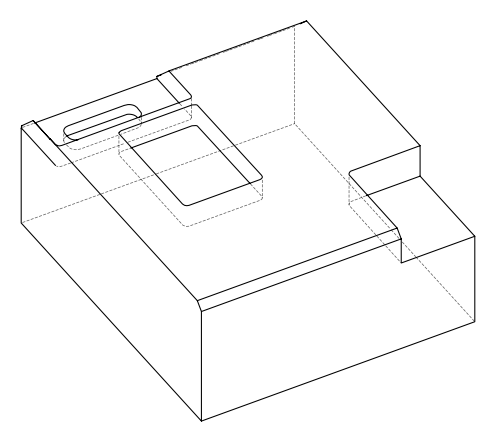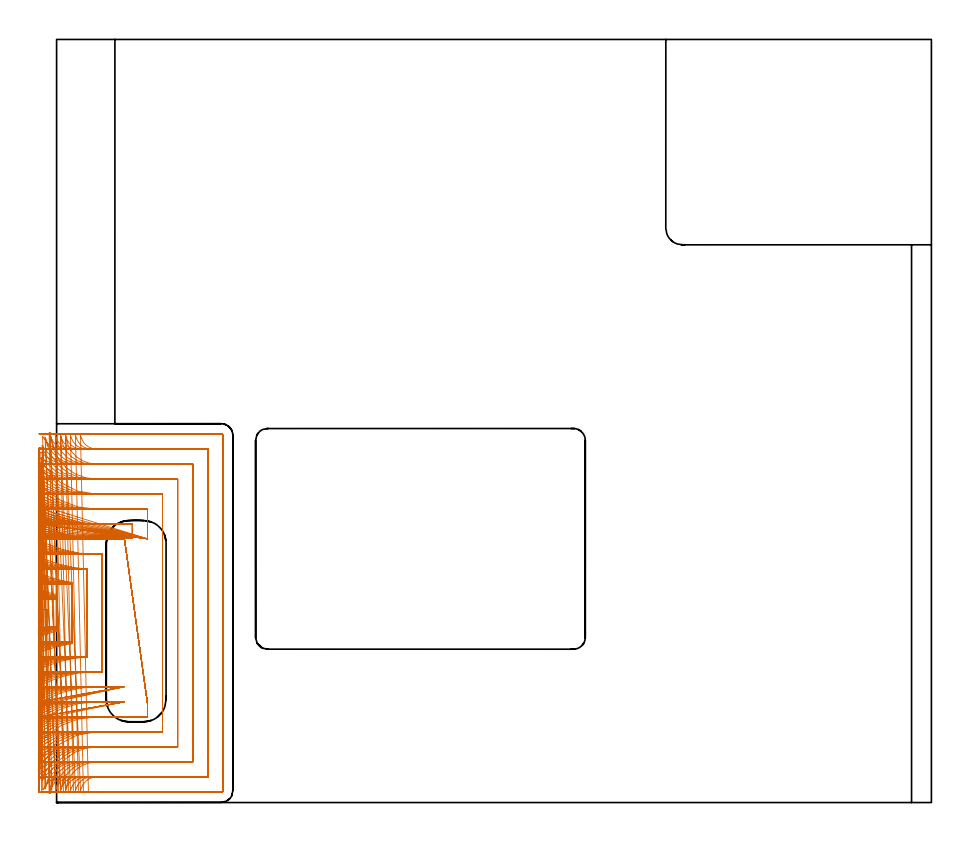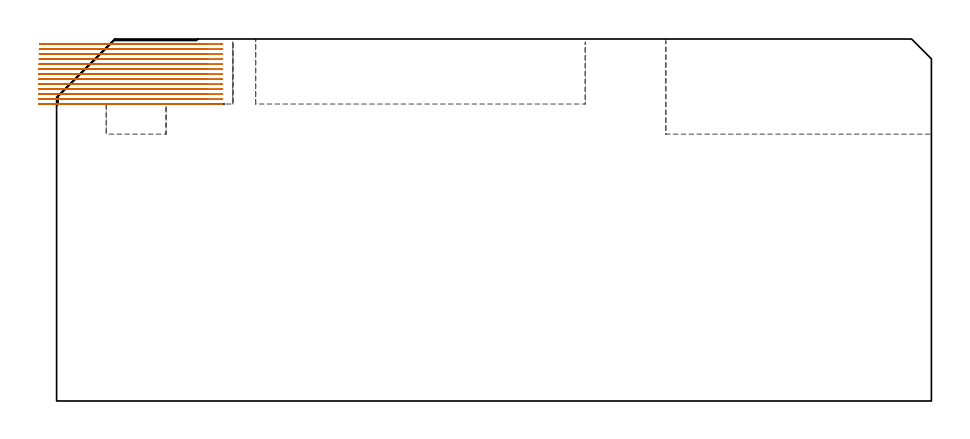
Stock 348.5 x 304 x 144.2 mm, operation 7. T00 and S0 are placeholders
(PLAN: 7 operations, 4 tool changes, 188.1 min)
(1 AREA_MILL | FG_CHAMFER_SURFACE | UGT0205_001 | 0.39 min | 2230 mm3)
(2 AREA_MILL_1 | FG_CHAMFER_SURFACE_1 | UGT0205_001 | 11.27 min | 43400 mm3)
(3 AREA_MILL_2 | FG_CHAMFER_SURFACE_2 | UGT0205_001 | 5.55 min | 7089 mm3)
(4 MILL_CORNER_NOTCH_RECTANGULAR | CORNER_NOTCH_RECTANGULAR | NXT0201_011 | Follow Part, ap 3, ae 75% | 32.56 min | 327506 mm3)
(5 MILL_RECTANGULAR_POCKET | POCKET_RECTANGULAR_STRAIGHT | NXT0201_009 | Follow Part, ap 2, ae 75% | 49.74 min | 298494 mm3)
(6 MILL_RECTANGULAR_POCKET_1 | POCKET_RECTANGULAR_STRAIGHT_1 | UGT0201_010 | Follow Part, ap 4, ae 75% | 3.94 min | 69637 mm3)
(7 MILL_SLOT | SLOT_PARTIAL_RECTANGULAR | NXT0201_009 | Follow Part, ap 2, ae 75% | 84.67 min | 221988 mm3)
(TOOL UGT0205_001 | Chamfer Mill 20 x 3 x 45 deg. | D20 FL50 Z2)
(TOOL NXT0201_011 | ENDMILL 12mm [2P460-1200-NA 1630] | D12 FL38 Z6)
(TOOL NXT0201_009 | ENDMILL 8mm [2P460-0800-NA 1630] | D8 FL26 Z6)
(TOOL UGT0201_010 | End Mill 16 mm | D16 FL22 Z2)
(OP 7 MILL_SLOT)
G17 G21 G94 G90
T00 M6
G54
G17 G0 G90 X-6.864 Y66.206 S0 M3
G43 Z154.2 H1
Z142.208
G94 G1 X-4. Y67.1 F250.
G2 X0.2 Y68.261 R66. F500.
G1 Y82.741
G2 X-4. Y83.902 R66.
G1 X-6.864 Y84.796 F250.
X-6.834 Y59.8
X-4. Y60.783
G2 X6.2 Y63.348 R60. F500.
G1 Y87.653
G2 X-4. Y90.219 R60.
G1 X-6.834 Y91.203 F250.
X-6.794 Y53.296
X-4. Y54.389
G2 X12.2 Y57.988 R54. F500.
G1 Y93.012
G2 X-4. Y96.613 R54.
G1 X-6.794 Y97.706 F250.
X-6.736 Y46.654
X-4. Y47.883
G2 X15.673 Y52.1 R48. F500.
G1 X18.2
Y98.9
X15.678
G2 X-4. Y103.119 R48.
G1 X-6.736 Y104.349 F250.
X-6.651 Y39.803
X-4. Y41.208
G2 X15.673 Y46.1 R42. F500.
G1 X23.8
X26.8 F250.
G0 Z154.2
X-6.512 Y32.61
Z142.208
G1 X-4. Y34.249
G2 X15.673 Y40.1 R36. F500.
G1 X23.914
X26.914 F250.
G0 Z154.2
X-6.265 Y24.782
Z142.208
G1 X-4. Y26.749
G2 X15.673 Y34.1 R30. F500.
G1 X36.2
Y36.442
Y39.442 F250.
X27.049 Y104.9 F500.
X24.049 F250.
X15.678 F500.
G2 X-4. Y109.795 R42.
G1 X-6.65 Y111.201 F250.
X30.2 Y105.3 F500.
Y108.3 F250.
Y110.9 F500.
X15.678
G2 X-4. Y116.754 R36.
G1 X-6.512 Y118.394 F250.
X36.2 Y105.057 F500.
Y108.057 F250.
Y116.9 F500.
X15.678
G2 X-4. Y124.256 R30.
G1 X-6.264 Y126.223 F250.
X-5.718 Y15.388
X-4. Y17.847
G2 X15.673 Y28.1 R24. F500.
G1 X42.2
Y122.9
X15.678
G2 X-4. Y133.161 R24.
G1 X-5.717 Y135.62 F250.
X-2.572 Y3.75 F500.
X-2.136 Y6.718 F250.
G2 X15.673 Y22.1 R18. F500.
G1 X48.2
Y128.9
X15.678
G2 X-2.131 Y144.286 R18.
G1 X-2.567 Y147.254 F250.
X3.59 Y4.621 F500.
X3.84 Y6.1 F250.
G2 X15.673 Y16.1 R12. F500.
G1 X54.2
Y134.9
X15.678
G2 X3.846 Y144.901 R12.
G1 X3.596 Y146.38 F250.
X9.516 Y4.686 F500.
X10.016 Y6.1 F250.
G2 X15.673 Y10.1 R6. F500.
G1 X60.2
Y140.9
X15.678
G2 X10.021 Y144.901 R6.
G1 X9.521 Y146.315 F250.
X12.673 Y4.1 F500.
X15.673 F250.
X65.6 F500.
G3 X66.2 Y4.7 R0.6
G1 Y146.3
G3 X65.6 Y146.9 R0.6
G1 X15.678
X12.678 F250.
G0 Z154.2
X-6.89 Y66.884
Z140.215
G1 X-4. Y67.688
G2 X0.2 Y68.709 R66. F500.
G1 Y82.292
G2 X-4. Y83.314 R66.
G1 X-6.89 Y84.117 F250.
X-6.867 Y60.552
X-4. Y61.436
G2 X6.2 Y63.632 R60. F500.
G1 Y87.369
G2 X-4. Y89.566 R60.
G1 X-6.867 Y90.45 F250.
X-6.835 Y54.141
X-4. Y55.124
G2 X12.2 Y58.08 R54. F500.
G1 Y92.92
G2 X-4. Y95.878 R54.
G1 X-6.835 Y96.861 F250.
X-6.789 Y47.62
X-4. Y48.725
G2 X13.68 Y52.1 R48. F500.
G1 X18.2
Y98.9
X13.685
G2 X-4. Y102.277 R48.
G1 X-6.789 Y103.382 F250.
X-6.721 Y40.935
X-4. Y42.197
G2 X13.68 Y46.1 R42. F500.
G1 X23.8
X26.8 F250.
G0 Z154.2
X-6.613 Y33.986
Z140.215
G1 X-4. Y35.459
G2 X13.68 Y40.1 R36. F500.
G1 X23.914
X26.914 F250.
G0 Z154.2
X-6.424 Y26.569
Z140.215
G1 X-4. Y28.337
G2 X13.68 Y34.1 R30. F500.
G1 X36.2
Y36.442
Y39.442 F250.
X27.048 Y104.9 F500.
X24.048 F250.
X13.685 F500.
G2 X-4. Y108.805 R42.
G1 X-6.721 Y110.068 F250.
X30.2 Y105.3 F500.
Y108.3 F250.
Y110.9 F500.
X13.685
G2 X-4. Y115.543 R36.
G1 X-6.613 Y117.017 F250.
X36.2 Y105.057 F500.
Y108.057 F250.
Y116.9 F500.
X13.685
G2 X-4. Y122.667 R30.
G1 X-6.423 Y124.436 F250.
X-6.029 Y18.12
X-4. Y20.33
G2 X13.68 Y28.1 R24. F500.
G1 X42.2
Y122.9
X13.685
G2 X-4. Y130.675 R24.
G1 X-6.028 Y132.886 F250.
X-4.493 Y5.759
X-3.732 Y8.661
G2 X13.68 Y22.1 R18. F500.
G1 X48.2
Y128.9
X13.685
G2 X-3.73 Y142.347 R18.
G1 X-4.488 Y145.249 F250.
X1.598 Y4.621 F500.
X1.848 Y6.1 F250.
G2 X13.68 Y16.1 R12. F500.
G1 X54.2
Y134.9
X13.685
G2 X1.853 Y144.901 R12.
G1 X1.603 Y146.38 F250.
X7.523 Y4.686 F500.
X8.023 Y6.1 F250.
G2 X13.68 Y10.1 R6. F500.
G1 X60.2
Y140.9
X13.685
G2 X8.028 Y144.901 R6.
G1 X7.528 Y146.315 F250.
X10.68 Y4.1 F500.
X13.68 F250.
X65.6 F500.
G3 X66.2 Y4.7 R0.6
G1 Y146.3
G3 X65.6 Y146.9 R0.6
G1 X13.685
X10.685 F250.
G0 Z154.2
X-6.914 Y67.494
Z138.223
G1 X-4. Y68.207
G2 X0.2 Y69.092 R66. F500.
G1 Y81.907
G2 X-4. Y82.791 R66.
G1 X-6.914 Y83.504 F250.
X-6.896 Y61.227
X-4. Y62.011
G2 X6.2 Y63.848 R60. F500.
G1 Y87.151
G2 X-4. Y88.987 R60.
G1 X-6.896 Y89.771 F250.
X-6.871 Y54.898
X-4. Y55.77
G2 X11.693 Y58.1 R54. F500.
G1 X12.2
Y92.9
X11.687
G2 X-4. Y95.229 R54.
G1 X-6.871 Y96.1 F250.
X-6.835 Y48.481
X-4. Y49.462
G2 X11.693 Y52.1 R48. F500.
G1 X18.2
Y98.9
X11.687
G2 X-4. Y101.536 R48.
G1 X-6.835 Y102.516 F250.
X-6.783 Y41.937
X-4. Y43.058
G2 X11.693 Y46.1 R42. F500.
G1 X23.8
X26.8 F250.
G0 Z154.2
X-6.7 Y35.192
Z138.223
G1 X-4. Y36.5
G2 X11.693 Y40.1 R36. F500.
G1 X23.914
X26.914 F250.
G0 Z154.2
X-6.557 Y28.099
Z138.223
G1 X-4. Y29.668
G2 X11.693 Y34.1 R30. F500.
G1 X36.2
Y36.442
Y39.442 F250.
X27.047 Y104.9 F500.
X24.047 F250.
X11.687 F500.
G2 X-4. Y107.939 R42.
G1 X-6.783 Y109.06 F250.
X30.2 Y105.3 F500.
Y108.3 F250.
Y110.9 F500.
X11.687
G2 X-4. Y114.497 R36.
G1 X-6.7 Y115.805 F250.
X36.2 Y105.057 F500.
Y108.057 F250.
Y116.9 F500.
X11.687
G2 X-4. Y121.328 R30.
G1 X-6.557 Y122.897 F250.
X-6.27 Y20.297
X-4. Y22.259
G2 X11.693 Y28.1 R24. F500.
G1 X42.2
Y122.9
X11.687
G2 X-4. Y128.736 R24.
G1 X-6.27 Y130.697 F250.
X-5.469 Y10.301
X-4. Y12.917
G2 X11.693 Y22.1 R18. F500.
G1 X48.2
Y128.9
X11.687
G2 X-4. Y138.072 R18.
G1 X-5.471 Y140.687 F250.
X-0.389 Y4.623 F500.
X-0.139 Y6.102 F250.
G2 X11.693 Y16.1 R12. F500.
G1 X54.2
Y134.9
X11.687
G2 X-0.145 Y144.899 R12.
G1 X-0.395 Y146.378 F250.
X5.536 Y4.686 F500.
X6.036 Y6.1 F250.
G2 X11.693 Y10.1 R6. F500.
G1 X60.2
Y140.9
X11.687
G2 X6.03 Y144.901 R6.
G1 X5.53 Y146.315 F250.
X8.693 Y4.1 F500.
X11.693 F250.
X65.6 F500.
G3 X66.2 Y4.7 R0.6
G1 Y146.3
G3 X65.6 Y146.9 R0.6
G1 X11.687
X8.687 F250.
G0 Z154.2
X-6.935 Y68.041
Z136.231
G1 X-4. Y68.664
G2 X0.2 Y69.413 R66. F500.
G1 Y81.587
G2 X-4. Y82.337 R66.
G1 X-6.935 Y82.96 F250.
X-6.921 Y61.832
X-4. Y62.516
G2 X6.2 Y63.998 R60. F500.
G1 Y87.002
G2 X-4. Y88.485 R60.
G1 X-6.921 Y89.17 F250.
X-6.902 Y55.574
X-4. Y56.335
G2 X9.695 Y58.1 R54. F500.
G1 X12.2
Y92.9
X9.7
G2 X-4. Y94.667 R54.
G1 X-6.902 Y95.428 F250.
X-6.875 Y49.249
X-4. Y50.105
G2 X9.695 Y52.1 R48. F500.
G1 X18.2
Y98.9
X9.7
G2 X-4. Y100.897 R48.
G1 X-6.875 Y101.753 F250.
X-6.836 Y42.826
X-4. Y43.805
G2 X9.695 Y46.1 R42. F500.
G1 X23.8
X26.8 F250.
G0 Z154.2
X-6.774 Y36.252
Z136.231
G1 X-4. Y37.394
G2 X9.695 Y40.1 R36. F500.
G1 X23.914
X26.914 F250.
G0 Z154.2
X-6.669 Y29.422
Z136.231
G1 X-4. Y30.792
G2 X9.695 Y34.1 R30. F500.
G1 X36.2
Y36.448
Y39.448 F250.
X27.047 Y104.9 F500.
X24.047 F250.
X9.7 F500.
G2 X-4. Y107.197 R42.
G1 X-6.836 Y108.176 F250.
X30.2 Y105.3 F500.
Y108.3 F250.
Y110.9 F500.
X9.7
G2 X-4. Y113.609 R36.
G1 X-6.774 Y114.75 F250.
X36.2 Y105.057 F500.
Y108.057 F250.
Y116.9 F500.
X9.7
G2 X-4. Y120.211 R30.
G1 X-6.669 Y121.581 F250.
X-6.464 Y22.098
X-4. Y23.809
G2 X9.695 Y28.1 R24. F500.
G1 X42.2
Y122.9
X9.7
G2 X-4. Y127.194 R24.
G1 X-6.463 Y128.907 F250.
X-5.947 Y13.499
X-4. Y15.782
G2 X9.695 Y22.1 R18. F500.
G1 X48.2
Y128.9
X9.7
G2 X-4. Y135.224 R18.
G1 X-5.946 Y137.508 F250.
X-2.669 Y3.722 F500.
X-2.031 Y6.654 F250.
G2 X9.695 Y16.1 R12. F500.
G1 X54.2
Y134.9
X9.7
G2 X-2.026 Y144.35 R12.
G1 X-2.664 Y147.281 F250.
X3.538 Y4.686 F500.
X4.038 Y6.1 F250.
G2 X9.695 Y10.1 R6. F500.
G1 X60.2
Y140.9
X9.7
G2 X4.042 Y144.901 R6.
G1 X3.543 Y146.315 F250.
X6.695 Y4.1 F500.
X9.695 F250.
X65.6 F500.
G3 X66.2 Y4.7 R0.6
G1 Y146.3
G3 X65.6 Y146.9 R0.6
G1 X9.7
X6.7 F250.
G0 Z154.2
X-6.952 Y68.521
Z134.238
G1 X-4. Y69.053
G2 X0.2 Y69.671 R66. F500.
G1 Y81.328
G2 X-4. Y81.947 R66.
G1 X-6.952 Y82.479 F250.
X-6.942 Y62.361
X-4. Y62.946
G2 X6.2 Y64.081 R60. F500.
G1 Y86.919
G2 X-4. Y88.053 R60.
G1 X-6.942 Y88.639 F250.
X-6.929 Y56.164
X-4. Y56.815
G2 X7.71 Y58.1 R54. F500.
G1 X12.2
Y92.9
X7.707
G2 X-4. Y94.184 R54.
G1 X-6.929 Y94.835 F250.
X-6.909 Y49.918
X-4. Y50.65
G2 X7.71 Y52.1 R48. F500.
G1 X18.2
Y98.9
X7.707
G2 X-4. Y100.35 R48.
G1 X-6.909 Y101.081 F250.
X-6.881 Y43.598
X-4. Y44.434
G2 X7.71 Y46.1 R42. F500.
G1 X23.8
X26.8 F250.
G0 Z154.2
X-6.837 Y37.166
Z134.238
G1 X-4. Y38.142
G2 X7.71 Y40.1 R36. F500.
G1 X23.915
X26.915 F250.
G0 Z154.2
X-6.762 Y30.549
Z134.238
G1 X-4. Y31.72
G2 X7.71 Y34.1 R30. F500.
G1 X36.2
Y36.448
Y39.448 F250.
X27.049 Y104.9 F500.
X24.049 F250.
X7.707 F500.
G2 X-4. Y106.565 R42.
G1 X-6.881 Y107.401 F250.
X30.2 Y105.3 F500.
Y108.3 F250.
Y110.9 F500.
X7.707
G2 X-4. Y112.857 R36.
G1 X-6.837 Y113.832 F250.
X36.2 Y105.057 F500.
Y108.057 F250.
Y116.9 F500.
X7.707
G2 X-4. Y119.279 R30.
G1 X-6.762 Y120.449 F250.
X-6.619 Y23.585
X-4. Y25.049
G2 X7.71 Y28.1 R24. F500.
G1 X42.2
Y122.9
X7.707
G2 X-4. Y125.949 R24.
G1 X-6.619 Y127.412 F250.
X-6.278 Y15.818
X-4. Y17.77
G2 X7.71 Y22.1 R18. F500.
G1 X48.2
Y128.9
X7.707
G2 X-4. Y133.227 R18.
G1 X-6.279 Y135.178 F250.
X-4.586 Y5.439
X-3.548 Y8.253
G2 X7.71 Y16.1 R12. F500.
G1 X54.2
Y134.9
X7.707
G2 X-3.55 Y142.744 R12.
G1 X-4.589 Y145.558 F250.
X1.553 Y4.686 F500.
X2.053 Y6.1 F250.
G2 X7.71 Y10.1 R6. F500.
G1 X60.2
Y140.9
X7.707
G2 X2.05 Y144.901 R6.
G1 X1.55 Y146.315 F250.
X4.71 Y4.1 F500.
X7.71 F250.
X65.6 F500.
G3 X66.2 Y4.7 R0.6
G1 Y146.3
G3 X65.6 Y146.9 R0.6
G1 X7.707
X4.707 F250.
G0 Z154.2
X-6.967 Y68.941
Z132.246
G1 X-4. Y69.383
G2 X0.2 Y69.871 R66. F500.
G1 Y81.13
G2 X-4. Y81.618 R66.
G1 X-6.967 Y82.059 F250.
X-6.96 Y62.824
X-4. Y63.31
G2 X6.2 Y64.1 R60. F500.
G1 Y86.9
X5.708
G2 X-4. Y87.691 R60.
G1 X-6.96 Y88.176 F250.
X-6.951 Y56.679
X-4. Y57.219
G2 X5.715 Y58.1 R54. F500.
G1 X12.2
Y92.9
X5.708
G2 X-4. Y93.78 R54.
G1 X-6.951 Y94.319 F250.
X-6.938 Y50.499
X-4. Y51.107
G2 X5.715 Y52.1 R48. F500.
G1 X18.2
Y98.9
X5.708
G2 X-4. Y99.892 R48.
G1 X-6.938 Y100.499 F250.
X-6.919 Y44.267
X-4. Y44.961
G2 X5.715 Y46.1 R42. F500.
G1 X23.8
X26.8 F250.
G0 Z154.2
X-6.889 Y37.955
Z132.246
G1 X-4. Y38.764
G2 X5.715 Y40.1 R36. F500.
G1 X23.915
X26.915 F250.
G0 Z154.2
X-6.838 Y31.512
Z132.246
G1 X-4. Y32.483
G2 X5.715 Y34.1 R30. F500.
G1 X36.2
Y36.442
Y39.442 F250.
X27.049 Y104.9 F500.
X24.049 F250.
X5.708 F500.
G2 X-4. Y106.037 R42.
G1 X-6.919 Y106.731 F250.
X30.2 Y105.3 F500.
Y108.3 F250.
Y110.9 F500.
X5.708
G2 X-4. Y112.234 R36.
G1 X-6.889 Y113.043 F250.
X36.2 Y105.057 F500.
Y108.057 F250.
Y116.9 F500.
X5.708
G2 X-4. Y118.514 R30.
G1 X-6.839 Y119.485 F250.
X-6.743 Y24.831
X-4. Y26.046
G2 X5.715 Y28.1 R24. F500.
G1 X42.2
Y122.9
X5.708
G2 X-4. Y124.951 R24.
G1 X-6.744 Y126.165 F250.
X-6.526 Y17.634
X-4. Y19.253
G2 X5.715 Y22.1 R18. F500.
G1 X48.2
Y128.9
X5.708
G2 X-4. Y131.742 R18.
G1 X-6.526 Y133.36 F250.
X-5.761 Y8.715
X-4. Y11.144
G2 X5.715 Y16.1 R12. F500.
G1 X54.2
Y134.9
X5.708
G2 X-4. Y139.846 R12.
G1 X-5.763 Y142.273 F250.
X-0.442 Y4.686 F500.
X0.058 Y6.1 F250.
G2 X5.715 Y10.1 R6. F500.
G1 X60.2
Y140.9
X5.708
G2 X0.051 Y144.901 R6.
G1 X-0.449 Y146.315 F250.
X2.715 Y4.1 F500.
X5.715 F250.
X65.6 F500.
G3 X66.2 Y4.7 R0.6
G1 Y146.3
G3 X65.6 Y146.9 R0.6
G1 X5.708
X2.708 F250.
G0 Z154.2
X-6.979 Y69.296
Z130.254
G1 X-4. Y69.647
G2 X0.2 Y70.006 R66. F500.
G1 Y80.994
G2 X-4. Y81.353 R66.
G1 X-6.979 Y81.704 F250.
X-6.975 Y63.215
X-4. Y63.601
G2 X3.722 Y64.1 R60. F500.
G1 X6.2
Y86.9
X3.72
G2 X-4. Y87.399 R60.
G1 X-6.975 Y87.785 F250.
X-6.969 Y57.116
X-4. Y57.545
G2 X3.722 Y58.1 R54. F500.
G1 X12.2
Y92.9
X3.72
G2 X-4. Y93.455 R54.
G1 X-6.969 Y93.884 F250.
X-6.961 Y50.992
X-4. Y51.475
G2 X3.722 Y52.1 R48. F500.
G1 X18.2
Y98.9
X3.72
G2 X-4. Y99.525 R48.
G1 X-6.961 Y100.007 F250.
X-6.949 Y44.833
X-4. Y45.384
G2 X3.722 Y46.1 R42. F500.
G1 X23.8
X26.8 F250.
X-6.93 Y38.619 F500.
X-4. Y39.262 F250.
G2 X3.722 Y40.1 R36. F500.
G1 X23.914
X26.914 F250.
G0 Z154.2
X-6.899 Y32.317
Z130.254
G1 X-4. Y33.089
G2 X3.722 Y34.1 R30. F500.
G1 X36.2
Y36.442
Y39.442 F250.
X27.049 Y104.9 F500.
X24.049 F250.
X3.72 F500.
G2 X-4. Y105.616 R42.
G1 X-6.949 Y106.167 F250.
X30.2 Y105.3 F500.
Y108.3 F250.
Y110.9 F500.
X3.72
G2 X-4. Y111.737 R36.
G1 X-6.93 Y112.381 F250.
X36.2 Y105.057 F500.
Y108.057 F250.
Y116.9 F500.
X3.72
G2 X-4. Y117.91 R30.
G1 X-6.899 Y118.682 F250.
X-6.84 Y25.859
X-4. Y26.824
G2 X3.722 Y28.1 R24. F500.
G1 X42.2
Y122.9
X3.72
G2 X-4. Y124.176 R24.
G1 X-6.841 Y125.141 F250.
X-6.71 Y19.073
X-4. Y20.36
G2 X3.722 Y22.1 R18. F500.
G1 X48.2
Y128.9
X3.72
G2 X-4. Y130.64 R18.
G1 X-6.71 Y131.926 F250.
X-6.296 Y11.355
X-4. Y13.286
G2 X3.722 Y16.1 R12. F500.
G1 X54.2
Y134.9
X3.72
G2 X-4. Y137.713 R12.
G1 X-6.297 Y139.643 F250.
X-2.978 Y3.754 F500.
X-1.776 Y6.503 F250.
G2 X3.722 Y10.1 R6. F500.
G1 X60.2
Y140.9
X3.72
G2 X-1.778 Y144.497 R6.
G1 X-2.979 Y147.246 F250.
X0.722 Y4.1 F500.
X3.722 F250.
X65.6 F500.
G3 X66.2 Y4.7 R0.6
G1 Y146.3
G3 X65.6 Y146.9 R0.6
G1 X3.72
X0.72 F250.
G0 Z154.2
X-6.991 Y69.665
Z128.261
G1 X-4. Y69.899
G2 X0.2 Y70.093 R66. F500.
G1 Y80.906
G2 X-4. Y81.094 R66.
G1 X-6.991 Y81.324 F250.
X-6.989 Y63.621
X-4. Y63.879
G2 X1.15 Y64.1 R60. F500.
G1 X6.2
Y86.9
X1.06
G2 X-4. Y87.114 R60.
G1 X-6.989 Y87.367 F250.
X-6.986 Y57.568
X-4. Y57.854
G2 X1.15 Y58.1 R54. F500.
G1 X12.2
Y92.9
X1.06
G2 X-4. Y93.138 R54.
G1 X-6.987 Y93.419 F250.
X-6.983 Y51.501
X-4. Y51.823
G2 X1.15 Y52.1 R48. F500.
G1 X18.2
Y98.9
X1.06
G2 X-4. Y99.167 R48.
G1 X-6.983 Y99.484 F250.
X-6.977 Y45.415
X-4. Y45.783
G2 X1.15 Y46.1 R42. F500.
G1 X23.8
X26.8 F250.
X-6.969 Y39.301 F500.
X-4. Y39.73 F250.
G2 X1.15 Y40.1 R36. F500.
G1 X23.914
X26.914 F250.
X-6.955 Y33.14 F500.
X-4. Y33.655 F250.
G2 X1.15 Y34.1 R30. F500.
G1 X36.2
Y36.442
Y39.442 F250.
X27.048 Y104.9 F500.
X24.048 F250.
X1.06 F500.
G2 X-4. Y105.206 R42.
G1 X-6.978 Y105.567 F250.
X30.2 Y105.3 F500.
Y108.3 F250.
Y110.9 F500.
X1.06
G2 X-4. Y111.257 R36.
G1 X-6.97 Y111.679 F250.
X36.2 Y105.057 F500.
Y108.057 F250.
Y116.9 F500.
X1.06
G2 X-4. Y117.33 R30.
G1 X-6.957 Y117.836 F250.
X-6.93 Y26.897
X-4. Y27.541
G2 X1.15 Y28.1 R24. F500.
G1 X42.2
Y122.9
X1.06
G2 X-4. Y123.439 R24.
G1 X-6.933 Y124.072 F250.
X-6.875 Y20.489
X-4. Y21.348
G2 X1.15 Y22.1 R18. F500.
G1 X48.2
Y128.9
X1.06
G2 X-4. Y129.626 R18.
G1 X-6.879 Y130.469 F250.
X-6.71 Y13.651
X-4. Y14.939
G2 X1.15 Y16.1 R12. F500.
G1 X54.2
Y134.9
X1.06
G2 X-4. Y136.019 R12.
G1 X-6.72 Y137.284 F250.
X-5.49 Y5.057
X-3.779 Y7.522
G2 X1.15 Y10.1 R6. F500.
G1 X60.2
Y140.9
X1.06
G2 X-3.828 Y143.42 R6.
G1 X-5.568 Y145.864 F250.
X-1.85 Y4.1 F500.
X1.15 F250.
X65.6 F500.
G3 X66.2 Y4.7 R0.6
G1 Y146.3
G3 X65.6 Y146.9 R0.6
G1 X1.06
X-1.94 F250.
G0 Z154.2
X-7. Y76.948
Z126.269
G1 X-4. Y76.907
G3 X-3.8 Y76.904 R70. F500.
G1 Y74.095
G3 X-4. Y74.092 R70.
G1 Y70.092
G2 X-2.949 Y70.1 R66.
G1 X0.2
Y80.9
X-3.028
G2 X-4. Y80.907 R66.
G1 X-7. Y80.951 F250.
Y64.038
X-4. Y64.091
G2 X-2.949 Y64.1 R60. F500.
G1 X6.2
Y86.9
X-3.028
G2 X-4. Y86.908 R60.
G1 X-7. Y86.956 F250.
X-6.999 Y58.031
X-4. Y58.09
G2 X-2.949 Y58.1 R54. F500.
G1 X12.2
Y92.9
X-3.028
G2 X-4. Y92.909 R54.
G1 X-7. Y92.963 F250.
X-6.999 Y52.023
X-4. Y52.088
G2 X-2.949 Y52.1 R48. F500.
G1 X18.2
Y98.9
X-3.028
G2 X-4. Y98.91 R48.
G1 X-6.999 Y98.971 F250.
Y46.012
X-4. Y46.087
G2 X-2.949 Y46.1 R42. F500.
G1 X23.8
X26.8 F250.
X-6.999 Y39.997 F500.
X-4. Y40.085 F250.
G2 X-2.949 Y40.1 R36. F500.
G1 X23.914
X26.914 F250.
X-6.998 Y33.976 F500.
X-4. Y34.082 F250.
G2 X-2.949 Y34.1 R30. F500.
G1 X36.2
Y36.448
Y39.448 F250.
X27.047 Y104.9 F500.
X24.047 F250.
X-3.028 F500.
G2 X-4. Y104.911 R42.
G1 X-6.999 Y104.981 F250.
X30.2 Y105.3 F500.
Y108.3 F250.
Y110.9 F500.
X-3.028
G2 X-4. Y110.913 R36.
G1 X-6.999 Y110.994 F250.
X36.2 Y105.057 F500.
Y108.057 F250.
Y116.9 F500.
X-3.028
G2 X-4. Y116.916 R30.
G1 X-6.998 Y117.013 F250.
X-6.997 Y27.946
X-4. Y28.077
G2 X-2.949 Y28.1 R24. F500.
G1 X42.2
Y122.9
X-3.028
G2 X-4. Y122.92 R24.
G1 X-6.998 Y123.041 F250.
X-6.995 Y21.894
X-4. Y22.069
G2 X-2.949 Y22.1 R18. F500.
G1 X48.2
Y128.9
X-3.028
G2 X-4. Y128.926 R18.
G1 X-6.996 Y129.088 F250.
X-6.988 Y15.791
X-4. Y16.054
G2 X-2.949 Y16.1 R12. F500.
G1 X54.2
Y134.9
X-3.028
G2 X-4. Y134.939 R12.
G1 X-6.99 Y135.182 F250.
X-6.954 Y9.482
X-4. Y10.007
G2 X-2.949 Y10.1 R6. F500.
G1 X60.2
Y140.9
X-3.028
G2 X-4. Y140.979 R6.
G1 X-6.96 Y141.465 F250.
X-5.949 Y4.1
X-2.949
X65.6 F500.
G3 X66.2 Y4.7 R0.6
G1 Y146.3
G3 X65.6 Y146.9 R0.6
G1 X-3.028
X-6.028 F250.
G0 X-7. Y76.902 Z124.277
G1 X-4. Y76.9
X-3.961 F500.
X-3.8
Y74.1
X-3.949
X-4.
Y70.1
X-3.949
X0.2
Y80.9
X-3.961
X-4.
X-7. Y80.902 F250.
Y64.097
X-4. Y64.1
X-3.949 F500.
X6.2
Y86.9
X-3.961
X-4.
X-7. Y86.902 F250.
Y58.097
X-4. Y58.1
X-3.949 F500.
X12.2
Y92.9
X-3.961
X-4.
X-7. Y92.902 F250.
Y52.097
X-4. Y52.1
X-3.949 F500.
X18.2
Y98.9
X-3.961
X-4.
X-7. Y98.902 F250.
Y46.096
X-4. Y46.1
X-3.949 F500.
X23.8
X26.8 F250.
X-7. Y40.096 F500.
X-4. Y40.1 F250.
X-3.949 F500.
X23.914
X26.914 F250.
X-7. Y34.095 F500.
X-4. Y34.1 F250.
X-3.949 F500.
X36.2
Y36.448
Y39.448 F250.
X27.047 Y104.9 F500.
X24.047 F250.
X-3.961 F500.
X-4.
X-7. Y104.903 F250.
X30.2 Y105.3 F500.
Y108.3 F250.
Y110.9 F500.
X-3.961
X-4.
X-7. Y110.903 F250.
X36.2 Y105.057 F500.
Y108.057 F250.
Y116.9 F500.
X-3.961
X-4.
X-7. Y116.904 F250.
Y28.094
X-4. Y28.1
X-3.949 F500.
X42.2
Y122.9
X-3.961
X-4.
X-7. Y122.905 F250.
Y22.091
X-4. Y22.1
X-3.949 F500.
X48.2
Y128.9
X-3.961
X-4.
X-7. Y128.907 F250.
Y16.087
X-4. Y16.1
X-3.949 F500.
X54.2
Y134.9
X-3.961
X-4.
X-7. Y134.91 F250.
Y10.074
X-4. Y10.1
X-3.949 F500.
X60.2
Y140.9
X-3.961
X-4.
X-7. Y140.92 F250.
X-6.949 Y4.1
X-3.949
X65.6 F500.
G3 X66.2 Y4.7 R0.6
G1 Y146.3
G3 X65.6 Y146.9 R0.6
G1 X-3.961
X-6.961 F250.
G0 X-7. Y76.9 Z122.285
G1 X-4.
X-3.8 F500.
Y74.1
X-4.
Y70.1
X0.2
Y80.9
X-4.
X-7. F250.
Y64.1
X-4.
X6.2 F500.
Y86.9
X-4.
X-7. F250.
Y58.1
X-4.
X12.2 F500.
Y92.9
X-4.
X-7. F250.
Y52.1
X-4.
X18.2 F500.
Y98.9
X-4.
X-7. F250.
Y46.1
X-4.
X23.8 F500.
X26.8 F250.
X-7. Y40.1 F500.
X-4. F250.
X23.914 F500.
X26.914 F250.
X-7. Y34.1 F500.
X-4. F250.
X36.2 F500.
Y36.442
Y39.442 F250.
X27.049 Y104.9 F500.
X24.049 F250.
X-4. F500.
X-7. F250.
X30.2 Y105.3 F500.
Y108.3 F250.
Y110.9 F500.
X-4.
X-7. F250.
X36.2 Y105.057 F500.
Y108.057 F250.
Y116.9 F500.
X-4.
X-7. F250.
Y28.1
X-4.
X42.2 F500.
Y122.9
X-4.
X-7. F250.
Y22.1
X-4.
X48.2 F500.
Y128.9
X-4.
X-7. F250.
Y16.1
X-4.
X54.2 F500.
Y134.9
X-4.
X-7. F250.
Y10.1
X-4.
X60.2 F500.
Y140.9
X-4.
X-7. F250.
Y4.1
X-4.
X65.6 F500.
G3 X66.2 Y4.7 R0.6
G1 Y146.3
G3 X65.6 Y146.9 R0.6
G1 X-4.
X-7. F250.
G0 Y76.9 Z120.292
G1 X-4.
X-3.8 F500.
Y74.1
X-4.
Y70.1
X0.2
Y80.9
X-4.
X-7. F250.
Y64.1
X-4.
X6.2 F500.
Y86.9
X-4.
X-7. F250.
Y58.1
X-4.
X12.2 F500.
Y92.9
X-4.
X-7. F250.
Y52.1
X-4.
X18.2 F500.
Y98.9
X-4.
X-7. F250.
Y46.1
X-4.
X23.8 F500.
X26.8 F250.
X-7. Y40.1 F500.
X-4. F250.
X23.914 F500.
X26.914 F250.
X-7. Y34.1 F500.
X-4. F250.
X36.2 F500.
Y36.442
Y39.442 F250.
X27.049 Y104.9 F500.
X24.049 F250.
X-4. F500.
X-7. F250.
X30.2 Y105.3 F500.
Y108.3 F250.
Y110.9 F500.
X-4.
X-7. F250.
X36.2 Y105.057 F500.
Y108.057 F250.
Y116.9 F500.
X-4.
X-7. F250.
Y28.1
X-4.
X42.2 F500.
Y122.9
X-4.
X-7. F250.
Y22.1
X-4.
X48.2 F500.
Y128.9
X-4.
X-7. F250.
Y16.1
X-4.
X54.2 F500.
Y134.9
X-4.
X-7. F250.
Y10.1
X-4.
X60.2 F500.
Y140.9
X-4.
X-7. F250.
Y4.1
X-4.
X65.6 F500.
G3 X66.2 Y4.7 R0.6
G1 Y146.3
G3 X65.6 Y146.9 R0.6
G1 X-4.
X-7. F250.
G0 Y76.9 Z118.3
G1 X-4.
X-3.8 F500.
Y74.1
X-4.
Y70.1
X0.2
Y80.9
X-4.
X-7. F250.
Y64.1
X-4.
X6.2 F500.
Y86.9
X-4.
X-7. F250.
Y58.1
X-4.
X12.2 F500.
Y92.9
X-4.
X-7. F250.
Y52.1
X-4.
X18.2 F500.
Y98.9
X-4.
X-7. F250.
Y46.1
X-4.
X23.8 F500.
X26.8 F250.
X-7. Y40.1 F500.
X-4. F250.
X23.914 F500.
X26.914 F250.
X-7. Y34.1 F500.
X-4. F250.
X36.2 F500.
Y36.442
Y39.442 F250.
X27.048 Y104.9 F500.
X24.048 F250.
X-4. F500.
X-7. F250.
X30.2 Y105.3 F500.
Y108.3 F250.
Y110.9 F500.
X-4.
X-7. F250.
X36.2 Y105.057 F500.
Y108.057 F250.
Y116.9 F500.
X-4.
X-7. F250.
Y28.1
X-4.
X42.2 F500.
Y122.9
X-4.
X-7. F250.
Y22.1
X-4.
X48.2 F500.
Y128.9
X-4.
X-7. F250.
Y16.1
X-4.
X54.2 F500.
Y134.9
X-4.
X-7. F250.
Y10.1
X-4.
X60.2 F500.
Y140.9
X-4.
X-7. F250.
Y4.1
X-4.
X65.6 F500.
G3 X66.2 Y4.7 R0.6
G1 Y146.3
G3 X65.6 Y146.9 R0.6
G1 X-4.
X-7. F250.
G0 Z154.2
M5
M2
